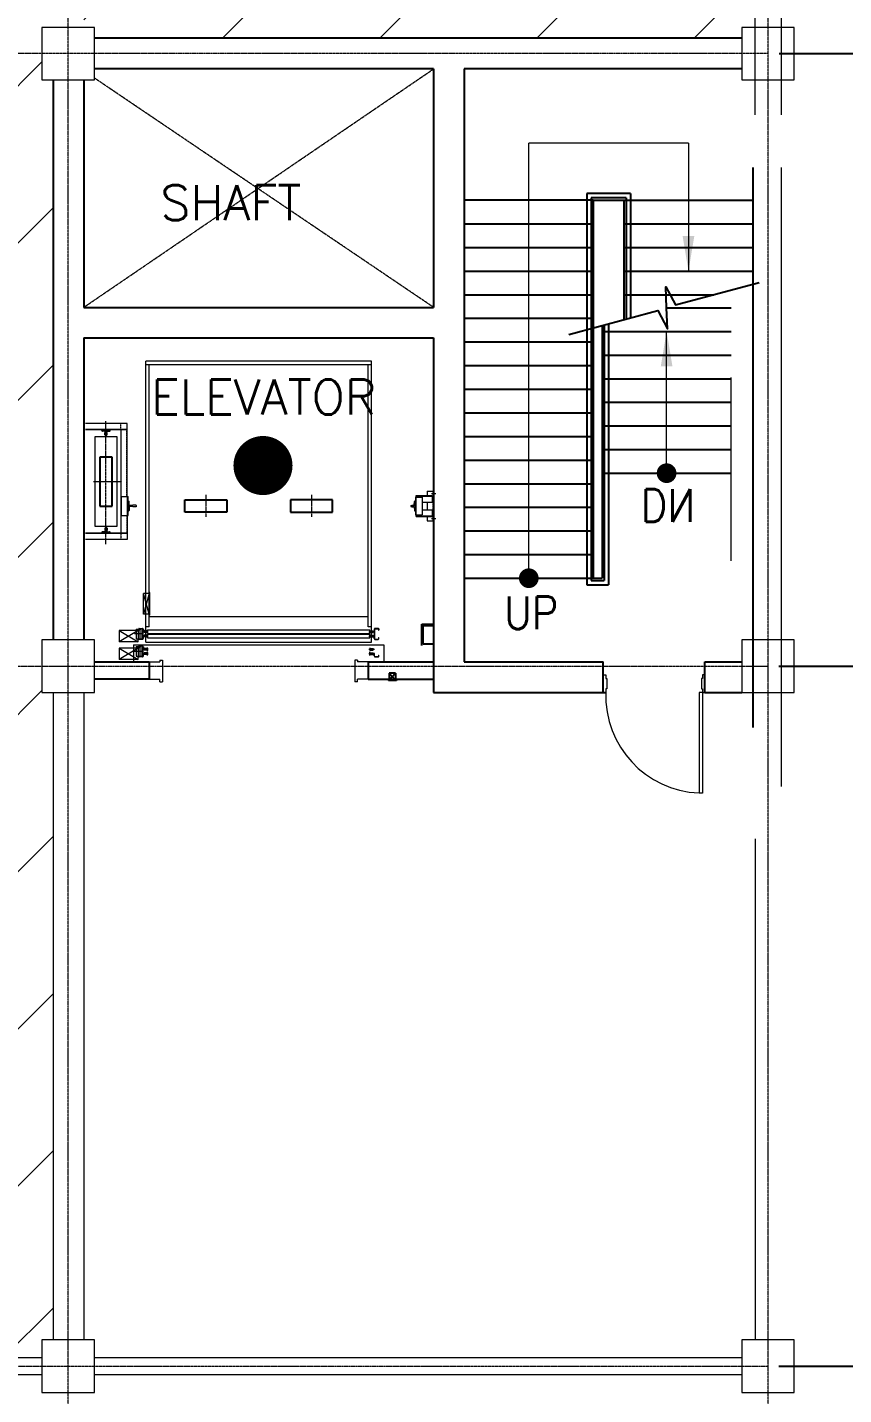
# Model space of a CAD drawing. Extents: x -59767 to 1106559, y -1290 to 1129522.
# Drawn here: x 686221 to 695551, y 581354 to 596979 of the extents above; entities that cross this region are included whole.
import ezdxf

# ---------------------------------------------------------------- set-up
doc = ezdxf.new("R2010")
doc.units = 0
for name, pattern in [('CENTER', [2, 1.25, -0.25, 0.25, -0.25]), ('HIDDEN', [0.375, 0.25, -0.125]), ('PHANTOM', [2.5, 1.25, -0.25, 0.25, -0.25, 0.25, -0.25])]:
    doc.linetypes.add(name, pattern=pattern)
doc.layers.get('0').update_dxf_attribs({"linetype": 'CONTINUOUS', "lineweight": 9})
doc.layers.get('Defpoints').update_dxf_attribs({"linetype": 'CONTINUOUS', "lineweight": 9})
doc.layers.add('1', color=2, linetype='CONTINUOUS')
for name, color, linetype, lineweight in [('CENTER', 1, 'CENTER', 9), ('COLUMN', 2, 'CONTINUOUS', 9), ('HIDDEN', 251, 'HIDDEN', 5), ('TEXT', 3, 'CONTINUOUS', 9), ('WALL', 7, 'CONTINUOUS', 9), ('WALL_200', 3, 'CONTINUOUS', 9), ('중간선', 5, 'CONTINUOUS', 9), ('중심선', 1, 'CENTER', 9), ('치수선', 6, 'CONTINUOUS', 9)]:
    doc.layers.add(name, color=color, linetype=linetype, lineweight=lineweight)
doc.styles.add('ROMANS', font='romans.shx', dxfattribs={"bigfont": 'whgtxt.shx'})
doc.styles.get("Standard").update_dxf_attribs({"font": 'romans.shx', "bigfont": 'whtgtxt.shx'})
doc.dimstyles.new('ISO-25', dxfattribs={"dimscale": 200, "dimtxt": 3, "dimasz": 2.5, "dimexe": 1.25, "dimexo": 0.625, "dimtad": 1, "dimdec": 0, "dimdsep": 46, "dimtxsty": 'Standard', "dimcen": 2.5, "dimadec": 0, "dimazin": 0, "dimtp": 0.1, "dimtm": 0.1, "dimtfac": 0.6, "dimtdec": 0, "dimtmove": 0, "dimatfit": 3, "dimfxl": 1, "dimtvp": 1, "dimtolj": 1, "dimarcsym": 0})

# ---------------------------------------------------------------- blocks, each defined once
blk = doc.blocks.new('column600')
at = {"layer": 'COLUMN', "linetype": 'Continuous'}
blk.add_lwpolyline([(-300, -300), (300, -300), (300, 300), (-300, 300)], close=True, dxfattribs=at)
blk = doc.blocks.new('*D497')
at = {"layer": 'Defpoints', "color": 0}
for p in [(694689, 603679), (708133, 603679), (694689, 596679)]:
    blk.add_point(p, dxfattribs=at)
at = {"layer": '치수선', "color": 0, "lineweight": -2}
for p, q in [((694814, 603679), (708383, 603679)), ((708133, 597179), (708133, 603179)), ((694814, 596679), (708383, 596679))]:
    blk.add_line(p, q, dxfattribs=at)
at = {"layer": '치수선', "color": 0}
for points in [[(708216, 603179), (708050, 603179), (708133, 603679)], [(708050, 597179), (708216, 597179), (708133, 596679)]]:
    blk.add_solid(points, dxfattribs=at)
at = {"layer": '치수선', "color": 0, "insert": (707708, 600179), "char_height": 600, "attachment_point": 5, "rotation": 90}
blk.add_mtext('\\A1;7000', dxfattribs=at)
blk = doc.blocks.new('*D500')
at = {"layer": 'Defpoints', "color": 0}
for p in [(694687, 589679), (694687, 581679), (708133, 581679)]:
    blk.add_point(p, dxfattribs=at)
at = {"layer": '치수선', "color": 0, "lineweight": -2}
for p, q in [((694812, 589679), (708383, 589679)), ((708133, 589179), (708133, 582179)), ((694812, 581679), (708383, 581679))]:
    blk.add_line(p, q, dxfattribs=at)
at = {"layer": '치수선', "color": 0}
for points in [[(708216, 589179), (708050, 589179), (708133, 589679)], [(708050, 582179), (708216, 582179), (708133, 581679)]]:
    blk.add_solid(points, dxfattribs=at)
at = {"layer": '치수선', "color": 0, "insert": (707708, 585679), "char_height": 600, "attachment_point": 5, "rotation": 90}
blk.add_mtext('\\A1;8000', dxfattribs=at)
blk = doc.blocks.new('*D501')
at = {"layer": 'Defpoints', "color": 0}
for p in [(694689, 596679), (694687, 589679), (708133, 589679)]:
    blk.add_point(p, dxfattribs=at)
at = {"layer": '치수선', "color": 0, "lineweight": -2}
for p, q in [((694814, 596679), (708383, 596679)), ((708133, 596179), (708133, 590179)), ((694812, 589679), (708383, 589679))]:
    blk.add_line(p, q, dxfattribs=at)
at = {"layer": '치수선', "color": 0}
for points in [[(708216, 596179), (708050, 596179), (708133, 596679)], [(708050, 590179), (708216, 590179), (708133, 589679)]]:
    blk.add_solid(points, dxfattribs=at)
at = {"layer": '치수선', "color": 0, "insert": (707708, 593179), "char_height": 600, "attachment_point": 5, "rotation": 90}
blk.add_mtext('\\A1;7000', dxfattribs=at)
blk = doc.blocks.new('*D503')
at = {"layer": 'Defpoints', "color": 0}
for p in [(694689, 581679), (711224, 581679), (694689, 581029)]:
    blk.add_point(p, dxfattribs=at)
at = {"layer": '치수선', "color": 0, "lineweight": -2}
for p, q in [((711224, 582179), (711224, 584441)), ((694814, 581679), (711474, 581679)), ((711224, 581029), (711224, 581679)), ((694814, 581029), (711474, 581029)), ((711224, 580529), (711224, 580029))]:
    blk.add_line(p, q, dxfattribs=at)
at = {"layer": '치수선', "color": 0}
for points in [[(711140, 582179), (711307, 582179), (711224, 581679)], [(711307, 580529), (711140, 580529), (711224, 581029)]]:
    blk.add_solid(points, dxfattribs=at)
at = {"layer": '치수선', "color": 0, "insert": (710799, 583560), "char_height": 600, "attachment_point": 5, "rotation": 90}
blk.add_mtext('\\A1;650', dxfattribs=at)
blk = doc.blocks.new('ARR')
blk.add_solid([(3, -0.5), (3, 0.5), (0, 0)])

msp = doc.modelspace()

# ---------------------------------------------------------------- hatches: boundary and pattern name
at = {"layer": '중간선'}
h = msp.add_hatch(dxfattribs=at)
h.set_pattern_fill('ANSI31', color=170, scale=400)
h.paths.add_polyline_path([(674688.6, 589379.1), (674987.3, 589379.1), (674987.3, 589679.1), (680388.1, 589679.1), (680388.1, 589379.1), (680688.6, 589379.1), (680688.6, 581979.1), (680387.3, 581979.1), (680387.3, 581779.1), (674988.1, 581779.1), (674988.1, 581979.1), (674688.6, 581979.1)])
h.paths.add_polyline_path([(668688.6, 589379.1), (668988.6, 589379.1), (668988.6, 589679.1), (674387.3, 589679.1), (674387.3, 589379.1), (674688.6, 589379.1), (674688.6, 581979.1), (674388.1, 581979.1), (674388.1, 581779.1), (668988.6, 581779.1), (668988.6, 581979.1), (668688.6, 581979.1)])
h.paths.add_polyline_path([(680688.6, 581979.1), (680688.6, 589379.1), (680988.1, 589379.1), (680988.1, 589679.1), (686387.3, 589679.1), (686387.3, 589379.1), (686515, 589379.1), (686515, 581979.1), (686387.3, 581979.1), (686387.3, 581779.1), (680987.3, 581779.1), (680987.3, 581979.1)])
h.paths.add_polyline_path([(662988.6, 581979.1), (662988.6, 581779.1), (668388.6, 581779.1), (668388.6, 581979.1), (668388.6, 589379.1), (668388.6, 589579.1), (668162, 589579.1), (665962, 589579.1), (662988.6, 589579.1), (662988.6, 589379.1), (662688.6, 589379.1), (662688.6, 581979.1)])
h.paths.add_polyline_path([(668688.6, 596379.1), (668987.3, 596379.1), (668987.3, 596679.1), (674387.3, 596679.1), (674387.3, 596379.1), (674688.6, 596379.1), (674688.6, 589979.1), (674387.3, 589979.1), (674387.3, 589679.1), (668988.6, 589679.1), (668988.6, 589979.1), (668688.6, 589979.1), (668688.6, 596379.1)])
h.paths.add_polyline_path([(674688.6, 589979.1), (674688.6, 596379.1), (674987.3, 596379.1), (674987.3, 596679.1), (680387.3, 596679.1), (680387.3, 596379.1), (680688.6, 596379.1), (680688.6, 589979.1), (680388.1, 589979.1), (680388.1, 589679.1), (674987.3, 589679.1), (674987.3, 589979.1)])
h.paths.add_polyline_path([(656038.6, 596379.1), (656337.3, 596379.1), (656337.3, 596679.1), (661737.3, 596679.1), (661737.3, 596379.1), (662038.6, 596379.1), (662038.6, 589979.1), (661738.6, 589979.1), (661738.6, 589779.1), (656338.6, 589779.1), (656338.6, 589979.1), (656038.6, 589979.1)])
h.paths.add_polyline_path([(662688.6, 596679.1), (668387.3, 596679.1), (668387.3, 596379.1), (668688.6, 596379.1), (668688.6, 589979.1), (668388.6, 589979.1), (668388.6, 589779.1), (668162, 589779.1), (668162, 590879.1), (668122, 590878.3, 0.4035996), (667062, 589779.1, 0.4035996), (666002, 590879.1), (665962, 590879.1), (665962, 589779.1), (662988.6, 589779.1), (662988.6, 589979.1), (662688.6, 589979.1), (662688.6, 596679.1)])
h.paths.add_polyline_path([(662688.6, 610379.1), (662988.6, 610379.1), (662988.6, 610679.1), (668388.6, 610679.1), (668388.6, 610379.1), (668688.6, 610379.1), (668688.6, 603979.1), (668390, 603979.1), (668390, 603779.1), (665962, 603779.1), (662990, 603779.1), (662990, 603979.1), (662688.6, 603979.1)])
h.paths.add_polyline_path([(668688.6, 610379.1), (668988.6, 610379.1), (668988.6, 610679.1), (674388.6, 610679.1), (674388.6, 610379.1), (674688.6, 610379.1), (674688.6, 603979.1), (674390, 603979.1), (674390, 603779.1), (668990, 603779.1), (668990, 603979.1), (668688.6, 603979.1)])
h.paths.add_polyline_path([(656038.6, 610379.1), (656338.6, 610379.1), (656338.6, 610679.1), (661738.6, 610679.1), (661738.6, 610379.1), (662038.6, 610379.1), (662038.6, 603979.1), (661740, 603979.1), (661740, 603779.1), (656340, 603779.1), (656340, 603979.1), (656038.6, 603979.1)])
h.paths.add_polyline_path([(662688.6, 617379.1), (662988.6, 617379.1), (662988.6, 617529.1), (668388.6, 617529.1), (668388.6, 617379.1), (668688.6, 617379.1), (668688.6, 610979.1), (668388.6, 610979.1), (668388.6, 610679.1), (662988.6, 610679.1), (662988.6, 610979.1), (662688.6, 610979.1)])
h.paths.add_polyline_path([(656038.6, 617379.1), (656338.6, 617379.1), (656338.6, 617529.1), (661738.6, 617529.1), (661738.6, 617379.1), (662038.6, 617379.1), (662038.6, 610979.1), (661738.6, 610979.1), (661738.6, 610679.1), (656338.6, 610679.1), (656338.6, 610979.1), (656038.6, 610979.1)])
h.paths.add_polyline_path([(668688.6, 610979.1), (668688.6, 617379.1), (668988.6, 617379.1), (668988.6, 617529.1), (674388.6, 617529.1), (674388.6, 617379.1), (674688.6, 617379.1), (674688.6, 610979.1), (674388.6, 610979.1), (674388.6, 610679.1), (668988.6, 610679.1), (668988.6, 610979.1), (668688.6, 610979.1)])
h.paths.add_polyline_path([(680688.6, 596379.1), (680987.3, 596379.1), (680987.3, 596679.1), (686387.3, 596679.1), (686387.3, 596379.1), (686515, 596379.1), (686515, 589979.1), (686387.3, 589979.1), (686387.3, 589679.1), (680988.1, 589679.1), (680988.1, 589979.1), (680688.6, 589979.1)])
h.paths.add_polyline_path([(674688.6, 610379.1), (674988.6, 610379.1), (674988.6, 610579.1), (677587.3, 610579.1), (677587.3, 608579.1), (677787.3, 608579.1), (680688.6, 608579.1), (680688.6, 603979.1), (680388.6, 603979.1), (680388.6, 603779.1), (680152.3, 603779.1), (680152.3, 604709.1, 0.4142129), (679222.3, 603779.1), (674990, 603779.1), (674990, 603979.1), (674688.6, 603979.1)])
h.paths.add_polyline_path([(650338.6, 610679.1), (655738.6, 610679.1), (655738.6, 610379.1), (656038.6, 610379.1), (656038.6, 603979.1), (655740, 603979.1), (655740, 603779.1), (650340, 603779.1), (650340, 603979.1), (650338.6, 603979.1), (650338.6, 610379.1)])
h.paths.add_polyline_path([(650338.6, 596679.1), (655737.3, 596679.1), (655737.3, 596379.1), (656038.6, 596379.1), (656038.6, 589979.1), (655738.6, 589979.1), (655738.6, 589779.1), (650338.6, 589779.1), (650338.6, 589979.1), (650336.4, 589979.1), (650338.6, 596379.1)])
h.paths.add_polyline_path([(650338.6, 610679.1), (650338.6, 610979.1), (650338.6, 610979.1), (650338.6, 617379.1), (650338.6, 617529.1), (655738.6, 617529.1), (655738.6, 617379.1), (656038.6, 617379.1), (656038.6, 610979.1), (655738.6, 610979.1), (655738.6, 610679.1)])
h.paths.add_polyline_path([(662688.6, 596679.1), (662688.6, 601579.1), (668688.6, 601579.1), (668688.6, 596979.1), (668387.3, 596979.1), (668387.3, 596679.1)])
h.paths.add_polyline_path([(674688.6, 601579.1), (680688.6, 601579.1), (680688.6, 596979.1), (680387.3, 596979.1), (680387.3, 596679.1), (674987.3, 596679.1), (674987.3, 596979.1), (674688.6, 596979.1), (674688.6, 601579.1)])
h.paths.add_polyline_path([(668688.6, 601579.1), (674688.6, 601579.1), (674688.6, 596979.1), (674387.3, 596979.1), (674387.3, 596679.1), (668987.3, 596679.1), (668987.3, 596979.1), (668688.6, 596979.1), (668688.6, 601579.1)])
h.paths.add_polyline_path([(656038.6, 601579.1), (662038.6, 601579.1), (662038.6, 596979.1), (661737.3, 596979.1), (661737.3, 596679.1), (656337.3, 596679.1), (656337.3, 596979.1), (656038.6, 596979.1)])
h.paths.add_polyline_path([(680688.6, 601579.1), (686516.3, 601579.1), (686516.3, 600413.8), (686516.3, 600413.8), (685416.3, 600413.8), (685417.1, 600373.8, 0.4036002), (686516.3, 599313.8, 0.4036002), (685416.3, 598253.8), (685416.3, 598213.8), (686516.3, 598213.8), (686516.3, 598213.8), (686516.3, 596979.1), (686387.3, 596979.1), (686387.3, 596679.1), (680987.3, 596679.1), (680987.3, 596979.1), (680688.6, 596979.1), (680688.6, 601579.1)])
h.paths.add_polyline_path([(650338.6, 596679.1), (650338.6, 596979.1), (650339.6, 601579.1), (656038.6, 601579.1), (656038.6, 596979.1), (655737.3, 596979.1), (655737.3, 596679.1)])
h.paths.add_polyline_path([(662688.6, 601779.1), (662688.6, 603379.1), (662990, 603379.1), (662990, 603579.1), (665934, 603579.1), (665962, 603579.1), (665962, 602479.1), (666002, 602479.8, 0.4036001), (667062, 603579.1, 0.4036001), (668122, 602479.1), (668162, 602479.1), (668162, 603579.1), (668390, 603579.1), (668390, 603379.1), (668688.6, 603379.1), (668688.6, 601779.1)])
h.paths.add_polyline_path([(674688.6, 601779.1), (674688.6, 603379.1), (674390, 603379.1), (674390, 603579.1), (668990, 603579.1), (668990, 603379.1), (668688.6, 603379.1), (668688.6, 601779.1)])
h.paths.add_polyline_path([(680688.6, 601779.1), (680688.6, 603379.1), (680388.6, 603379.1), (680388.6, 603579.1), (680152.3, 603579.1), (679222.3, 603579.1), (674990, 603579.1), (674990, 603379.1), (674688.6, 603379.1), (674688.6, 601779.1)])
h.paths.add_polyline_path([(662038.6, 601779.1), (662038.6, 603379.1), (661740, 603379.1), (661740, 603579.1), (656340, 603579.1), (656340, 603379.1), (656038.6, 603379.1), (656038.6, 601779.1)])
h.paths.add_polyline_path([(680688.6, 601779.1), (680688.6, 603379.1), (680988.6, 603379.1), (680988.6, 603579.1), (684716.3, 603579.1), (684916.3, 603579.1), (685187.3, 603579.1), (685187.3, 603579.1), (685222.3, 603579.1), (685222.3, 603579.1), (686152.3, 603579.1), (686152.3, 603579.1), (686187.3, 603579.1), (686187.3, 603579.1), (686387.3, 603579.1), (686387.3, 603379.1), (686516.3, 603379.1), (686516.3, 603179.1), (686516.3, 603151.1), (685416.3, 603151.1), (685416.3, 603111.1), (685417.1, 603111.1, 0.4036001), (686516.3, 602051.1), (686516.3, 602023.1), (686516.3, 601779.1)])
h.paths.add_polyline_path([(650339.7, 602051.1), (650339.6, 601779.1), (656038.6, 601779.1), (656038.6, 603379.1), (655740, 603379.1), (655740, 603579.1), (650340, 603579.1), (650340, 603379.1), (650339.9, 603151.1)])
h.paths.add_polyline_path([(662038.6, 596379.1), (662337.3, 596379.1), (662337.3, 596679.1), (662688.6, 596679.1), (662688.6, 589979.1), (662388.6, 589979.1), (662388.6, 589679.1), (662338.6, 589679.1), (662338.6, 589979.1), (662038.6, 589979.1)])
h.paths.add_polyline_path([(662038.6, 617379.1), (662338.6, 617379.1), (662338.6, 617679.1), (662388.6, 617679.1), (662388.6, 617379.1), (662688.6, 617379.1), (662688.6, 610979.1), (662388.6, 610979.1), (662388.6, 610679.1), (662338.6, 610679.1), (662338.6, 610979.1), (662038.6, 610979.1)])
h.paths.add_polyline_path([(662038.6, 610379.1), (662338.6, 610379.1), (662338.6, 610679.1), (662388.6, 610679.1), (662388.6, 610379.1), (662688.6, 610379.1), (662688.6, 603979.1), (662390, 603979.1), (662390, 603779.1), (662340, 603779.1), (662340, 603979.1), (662038.6, 603979.1)])
h.paths.add_polyline_path([(662038.6, 601579.1), (662688.6, 601579.1), (662688.6, 596679.1), (662337.3, 596679.1), (662337.3, 596979.1), (662038.6, 596979.1), (662038.6, 601579.1)])
h.paths.add_polyline_path([(662688.6, 601779.1), (662688.6, 603379.1), (662390, 603379.1), (662390, 603579.1), (662340, 603579.1), (662340, 603379.1), (662038.6, 603379.1), (662038.6, 601779.1)])
h.paths.add_polyline_path([(668698, 610420.1), (668698, 608820.1), (673195.3, 608820.1), (673195.3, 610420.1)], flags=24)
h.paths.add_polyline_path([(668698, 598132.2), (668698, 596532.2), (674011.3, 596532.2), (674011.3, 598132.2)], flags=24)
h = msp.add_hatch(dxfattribs=at)
h.set_pattern_fill('ANSI31', color=170, scale=400)
h.paths.add_polyline_path([(650338.6, 581979.1), (650338.6, 582179.1), (650338.6, 582207.1), (651438.6, 582207.1), (651437.9, 582247.1, 0.4036), (650338.6, 583307.1, 0.4036), (651438.6, 584367.1), (651438.6, 584407.1), (650338.6, 584407.1), (650339.1, 586379.1), (650338.6, 586979.1), (650338.6, 589379.1), (650338.6, 589579.1), (655738.6, 589579.1), (655738.6, 589379.1), (656038.6, 589379.1), (656038.6, 581979.1), (655738.6, 581979.1), (655738.6, 581779.1), (650338.6, 581779.1), (650338.6, 581979.1)])
h.paths.add_polyline_path([(686866.3, 610379.1), (686987.3, 610379.1), (686987.3, 610504.1), (694387.3, 610504.1), (694387.3, 610379.1), (694540.9, 610379.1), (694541, 603979.1), (694388.6, 603979.1), (694388.6, 603854.1), (691815.3, 603854.1), (691787.3, 603854.1), (691787.3, 604954.1), (691747.3, 604954.1), (691747.3, 604953.3, 0.4036001), (690687.3, 603854.1, 0.4036001), (689627.3, 604953.3), (689627.3, 604954.1), (689587.3, 604954.1), (689587.3, 603854.1), (689559.3, 603854.1), (686987.3, 603854.1), (686987.3, 603979.1), (686866.3, 603979.1)])
h.paths.add_polyline_path([(686866.3, 614125.6), (686866.3, 617379.1), (686987.3, 617379.1), (686987.3, 617529.1), (694387.3, 617529.1), (694387.3, 617379.1), (694540.9, 617379.1), (694541.1, 610979.1), (694387.3, 610979.1), (694387.3, 610854.1), (691815.3, 610854.1), (691787.3, 610854.1), (691787.3, 611954.1), (691747.3, 611954.1), (691747.3, 611953.3, 0.4036001), (690687.3, 610854.1, 0.4036001), (689627.3, 611953.3), (689627.3, 611954.1), (689587.3, 611954.1), (689587.3, 610854.1), (689559.3, 610854.1), (686987.3, 610854.1), (686987.3, 610979.1), (686866.3, 610979.1)])
h.paths.add_polyline_path([(656338.6, 581979.1), (656338.6, 581779.1), (661738.6, 581779.1), (661738.6, 581979.1), (662038.6, 581979.1), (662038.6, 589379.1), (661738.6, 589379.1), (661738.6, 589579.1), (656338.6, 589579.1), (656338.6, 589379.1), (656038.6, 589379.1), (656038.6, 581979.1)])
h.paths.add_polyline_path([(680688.6, 608779.1), (680688.6, 610379.1), (680987.3, 610379.1), (680987.3, 610679.1), (686387.3, 610679.1), (686387.3, 610379.1), (686516.3, 610379.1), (686516.3, 608279.1), (686516.3, 608279.1), (685416.3, 608279.1), (685417.1, 608239.1, 0.4036002), (686516.3, 607179.1, 0.4036002), (685416.3, 606119.1), (685416.3, 606079.1), (686516.3, 606079.1), (686516.3, 606079.1), (686516.3, 603979.1), (686387.3, 603979.1), (686387.3, 603779.1), (686152.3, 603779.1), (686152.3, 604709.1, 0.4142129), (685222.3, 603779.1), (684916.3, 603779.1), (684916.3, 608779.1)])
h.paths.add_polyline_path([(680688.6, 603979.1), (680988.6, 603979.1), (680988.6, 603779.1), (684716.3, 603779.1), (684716.3, 608579.1), (680688.6, 608579.1)])
h.paths.add_polyline_path([(677787.3, 610779.1), (677787.3, 614814.6), (678335.9, 614667.6), (678685.8, 614573.8), (678796.1, 614781.6), (678786, 614541.4), (678775.9, 614301.2), (678886.3, 614509), (679010.9, 614475.6), (679060.9, 614462.2), (679085.9, 614455.5), (679185.9, 614428.7), (679210.9, 614422), (679260.9, 614408.6), (679260.9, 614241.4), (679260.9, 613941.4), (679260.9, 613641.4), (679260.9, 613341.4), (679260.9, 613041.4), (679735.9, 613041.4), (679735.9, 612441.4, 0.4142136), (679679.7, 612385.1, 1), (679792.2, 612385.1, 0.4142136), (679735.9, 612441.4), (679735.9, 613041.4), (680387.3, 613041.4), (680387.3, 610979.1), (680387.3, 610779.1), (680187.3, 610779.1), (680152.3, 610779.1), (679222.3, 610779.1), (679187.3, 610779.1)])
h.paths.add_polyline_path([(662038.6, 581979.1), (662038.6, 589379.1), (662338.6, 589379.1), (662338.6, 589679.1), (662388.6, 589679.1), (662388.6, 589379.1), (662688.6, 589379.1), (662688.6, 581979.1), (662388.6, 581979.1), (662388.6, 581679.1), (662338.6, 581679.1), (662338.6, 581979.1)])
h.paths.add_polyline_path([(677787.3, 610579.1), (679222.3, 610579.1, 0.4142136), (680152.3, 609649.1), (680152.3, 610579.1), (680387.3, 610579.1), (680387.3, 610379.1), (680688.6, 610379.1), (680688.6, 608779.1), (677787.3, 608779.1)])
h.paths.add_polyline_path([(677787.3, 616041.4), (678335.9, 616041.4), (678335.9, 616691.4), (679735.9, 616691.4), (679735.9, 616041.4), (680387.3, 616041.4), (680387.3, 617379.1), (680387.3, 617529.1), (677787.3, 617529.1)])
h.paths.add_polyline_path([(679010.9, 616041.4), (679010.9, 616116.4), (679260.9, 616116.4), (679260.9, 616041.4), (679735.9, 616041.4), (679735.9, 616691.4), (678335.9, 616691.4), (678335.9, 616041.4)])
h.paths.add_polyline_path([(687790.6, 613863.5), (687790.6, 613263.5), (693650.6, 613263.5), (693650.6, 613863.5)], flags=24)
h.paths.add_polyline_path([(656649.4, 586367.2), (656649.4, 585767.2), (662773.4, 585767.2), (662773.4, 586367.2)], flags=24)
h.paths.add_polyline_path([(679377.5, 611615.8), (679377.5, 611053.3), (680128.6, 611053.3), (680128.6, 611615.8)], flags=24)
h.paths.add_polyline_path([(688276, 608199.8), (688276, 606599.8), (692749.3, 606599.8), (692749.3, 608199.8)], flags=24)
h = msp.add_hatch(dxfattribs=at)
h.set_pattern_fill('ANSI31', color=170, scale=400)
h.paths.add_polyline_path([(686866.3, 596979.1), (686987.3, 596979.1), (686987.3, 596854.1), (694387.3, 596854.1), (694387.3, 596979.1), (694541.1, 596979.1), (694541, 603379.1), (694388.6, 603379.1), (694388.6, 603504.1), (686987.3, 603504.1), (686987.3, 603379.1), (686866.3, 603379.1)])
h.paths.add_polyline_path([(680688.6, 617379.1), (680987.3, 617379.1), (680987.3, 617529.1), (686387.3, 617529.1), (686387.3, 617379.1), (686516.3, 617379.1), (686516.3, 614125.6), (686286.6, 614125.6, 1), (681086.6, 614125.6), (680688.6, 614125.6)])
h.paths.add_polyline_path([(680688.6, 610979.1), (680688.6, 614125.6), (681086.6, 614125.6, 0.4142136), (683686.6, 611525.6), (683686.6, 610679.1), (680987.3, 610679.1), (680987.3, 610979.1)])
h.paths.add_polyline_path([(683686.6, 610679.1), (683686.6, 611525.6, 0.4142136), (686286.6, 614125.6), (686516.3, 614125.6), (686516.3, 610979.1), (686387.3, 610979.1), (686387.3, 610679.1)])
h.paths.add_polyline_path([(683686.6, 611775.6), (683686.6, 614125.6), (686036.6, 614125.6, -0.4142136)])
h.paths.add_polyline_path([(681336.6, 614125.6, -0.4142136), (683686.6, 616475.6), (683686.6, 614125.6)])
h.paths.add_polyline_path([(683686.6, 616475.6, -0.238568), (685579.8, 615517.8), (683686.6, 614125.6)])
h.paths.add_polyline_path([(682036.8, 614175.6), (682587.3, 613413.6), (684698.4, 614938.8), (684147.9, 615700.7)], flags=24)
h.paths.add_polyline_path([(687644.1, 599830), (687644.1, 599230), (693464.1, 599230), (693464.1, 599830)], flags=24)

# ---------------------------------------------------------------- linework, layer by layer
at = {"color": 6}
for p, q in [((690155, 593164.1), (687575, 593164.1)), ((687575, 589954.1), (687575, 593164.1)), ((690155, 589954.1), (690155, 593164.1)), ((690155, 593124.1), (687575, 593124.1)), ((687615, 590129.1), (687615, 593124.1)), ((690115, 590129.1), (690115, 593124.1)), ((687298, 591619.1), (687373, 591619.1)), ((687376, 591566.1), (687376, 591452.1)), ((687376, 591566.1), (687379.3, 591566.1)), ((690654, 591566.1), (690650.7, 591566.1)), ((690654, 591566.1), (690654, 591452.1)), ((690657, 591609.1), (690657, 591409.1)), ((690657, 591609.1), (690732, 591609.1)), ((690663, 591609.1), (690663, 591409.1)), ((690667, 591609.1), (690667, 591629.1)), ((690667, 591629.1), (690847.5, 591629.1)), ((690667, 591623.1), (690847.5, 591623.1)), ((690732, 591609.1), (690732, 591409.1)), ((690790, 591679.1), (690865, 591679.1)), ((690790, 591679.1), (690790, 591629.1)), ((690839.2, 591651.3), (690888.1, 591651.3)), ((690847.5, 591629.1), (690847.5, 591554.1)), ((687376, 591452.1), (687379.3, 591452.1)), ((687386.7, 591518.5), (687384.2, 591561.4)), ((687386.7, 591499.6), (687384.2, 591456.8)), ((687424.5, 591513.8), (687391.7, 591513.8)), ((687424.5, 591504.3), (687391.7, 591504.3)), ((687464, 591517.1), (687427, 591517.1)), ((687427, 591517.1), (687427, 591516.3)), ((687427, 591501.8), (687427, 591501.1)), ((687464, 591501.1), (687427, 591501.1)), ((687465, 591516.1), (687464, 591517.1)), ((687465, 591502.1), (687464, 591501.1)), ((687465, 591516.1), (687465, 591502.1)), ((690603, 591517.1), (690603, 591516.3)), ((690603, 591501.8), (690603, 591501.1)), ((690605.5, 591513.8), (690638.3, 591513.8)), ((690605.5, 591504.3), (690638.3, 591504.3)), ((690615, 591516.1), (690616, 591517.1)), ((690615, 591516.1), (690615, 591502.1)), ((690615, 591502.1), (690616, 591501.1)), ((690616, 591517.1), (690653, 591517.1)), ((690616, 591501.1), (690653, 591501.1)), ((690643.2, 591518.5), (690645.7, 591561.4)), ((690643.2, 591499.6), (690645.7, 591456.8)), ((690654, 591452.1), (690650.7, 591452.1)), ((690657, 591409.1), (690732, 591409.1)), ((690667, 591389.1), (690667, 591409.1)), ((690732, 591554.1), (690847.5, 591554.1)), ((690732, 591464.1), (690847.5, 591464.1)), ((690790, 591554.1), (690790, 591464.1)), ((690847.5, 591464.1), (690847.5, 591389.1)), ((687298, 591399.1), (687373, 591399.1)), ((690667, 591395.1), (690847.5, 591395.1)), ((690667, 591389.1), (690847.5, 591389.1)), ((690790, 591389.1), (690790, 591339.1)), ((690790, 591339.1), (690865, 591339.1)), ((690839.2, 591366.8), (690888.1, 591366.8)), ((687550.4, 590273.3), (687550.4, 590507.9)), ((687615, 590507.9), (687550.4, 590273.3)), ((687615, 590273.3), (687550.4, 590507.9)), ((687615, 590507.9), (687550.4, 590507.9)), ((687621, 590519.9), (687615, 590519.9)), ((687615, 590261.3), (687615, 590519.9)), ((687621, 590261.3), (687621, 590519.9)), ((687575, 590040.8), (687575, 590380.7)), ((687615, 590273.3), (687550.4, 590273.3)), ((687621, 590261.3), (687615, 590261.3)), ((687615, 590244.9), (690115, 590244.9)), ((687268.9, 590086.9), (687268.9, 589956.9)), ((687268.9, 590086.9), (687488.9, 589956.9)), ((687488.9, 590086.9), (687268.9, 589956.9)), ((687488.9, 590086.9), (687268.9, 590086.9)), ((687541.5, 590047.9), (687446.3, 590047.9)), ((687465, 590103.4), (687492, 590103.4)), ((687465, 590103.4), (687465, 589992.4)), ((687488.9, 590086.9), (687488.9, 589983.9)), ((687492, 590103.4), (687492, 590085.4)), ((687499, 590085.4), (687492, 590085.4)), ((687492, 589992.4), (687492, 590010.4)), ((687499, 590010.4), (687492, 590010.4)), ((687493.9, 590104.2), (687493.9, 590090.4)), ((687497.1, 590090.4), (687493.9, 590090.4)), ((687497.1, 590005.4), (687493.9, 590005.4)), ((687493.9, 589991.6), (687493.9, 590005.4)), ((687495.5, 590099.4), (687495.5, 589997.9)), ((687497.1, 590104.2), (687497.1, 590090.4)), ((687497.1, 589991.6), (687497.1, 590005.4)), ((687499, 590103.4), (687519, 590103.4)), ((687499, 590103.4), (687499, 590085.4)), ((687499, 589992.4), (687499, 590010.4)), ((687500.1, 590110.4), (687537.7, 590110.4)), ((687537.7, 590107.2), (687500.1, 590107.2)), ((687519, 590103.4), (687519, 589992.4)), ((687540.7, 590101.9), (687535.7, 590106.9)), ((687582.2, 590072.9), (687536.8, 590072.9)), ((687582.2, 590022.9), (687536.8, 590022.9)), ((687540.7, 589991.6), (687540.7, 590104.2)), ((687543.9, 589991.6), (687543.9, 590104.2)), ((687543.9, 590101.4), (687543.9, 590071.4)), ((687543.9, 590101.4), (687544.9, 590101.4)), ((687543.9, 590071.4), (687573.9, 590071.4)), ((687543.9, 590024.4), (687573.9, 590024.4)), ((687543.9, 589994.4), (687543.9, 590024.4)), ((687546.9, 590099.4), (687546.9, 590078.4)), ((687546.9, 589996.4), (687546.9, 590017.4)), ((687550.9, 590074.4), (687571.9, 590074.4)), ((687550.9, 590021.4), (687571.9, 590021.4)), ((687591.7, 590082.9), (687557.9, 590082.9)), ((687557.9, 590082.9), (687557.9, 590079.7)), ((687591.7, 590079.7), (687557.9, 590079.7)), ((687591.7, 590066.1), (687557.9, 590066.1)), ((687557.9, 590062.9), (687557.9, 590066.1)), ((687591.7, 590062.9), (687557.9, 590062.9)), ((687591.7, 590032.9), (687557.9, 590032.9)), ((687557.9, 590032.9), (687557.9, 590029.7)), ((687591.7, 590029.7), (687557.9, 590029.7)), ((687591.7, 590016.1), (687557.9, 590016.1)), ((687557.9, 590012.9), (687557.9, 590016.1)), ((687591.7, 590012.9), (687557.9, 590012.9)), ((687559.9, 590079.7), (687559.9, 590074.7)), ((687575.9, 590074.7), (687559.9, 590074.7)), ((687575.9, 590071.2), (687559.9, 590071.2)), ((687559.9, 590066.1), (687559.9, 590071.2)), ((687559.9, 590029.7), (687559.9, 590024.7)), ((687575.9, 590024.7), (687559.9, 590024.7)), ((687575.9, 590021.2), (687559.9, 590021.2)), ((687559.9, 590016.1), (687559.9, 590021.2)), ((687573.9, 590072.4), (687573.9, 590071.4)), ((687573.9, 590023.4), (687573.9, 590024.4)), ((687615, 590129.1), (687575, 590129.1)), ((687575.9, 590074.7), (687575.9, 590071.2)), ((687575.9, 590024.7), (687575.9, 590021.2)), ((687591.7, 590058.9), (687591.7, 590086.9)), ((687591.7, 590086.9), (687594.9, 590086.9)), ((687594.9, 590058.9), (687591.7, 590058.9)), ((687591.7, 590008.9), (687591.7, 590036.9)), ((687591.7, 590036.9), (687594.9, 590036.9)), ((687594.9, 590008.9), (687591.7, 590008.9)), ((687594.9, 590093.9), (690135.1, 590093.9)), ((687594.9, 590086.9), (687594.9, 590058.9)), ((687594.9, 590051.9), (690135.1, 590051.9)), ((687594.9, 590043.9), (690135.1, 590043.9)), ((687594.9, 590036.9), (687594.9, 590008.9)), ((687594.9, 590001.9), (690135.1, 590001.9)), ((687595.1, 590051.9), (687595.1, 590093.9)), ((687595.1, 590001.9), (687595.1, 590043.9)), ((690155, 590129.1), (690115, 590129.1)), ((690123.2, 590072.9), (690175.1, 590072.9)), ((690123.2, 590022.9), (690175.1, 590022.9)), ((690135.1, 590051.9), (690135.1, 590093.9)), ((690138.3, 590086.9), (690135.1, 590086.9)), ((690135.1, 590086.9), (690135.1, 590058.9)), ((690135.1, 590058.9), (690138.3, 590058.9)), ((690135.1, 590001.9), (690135.1, 590043.9)), ((690138.3, 590036.9), (690135.1, 590036.9)), ((690135.1, 590036.9), (690135.1, 590008.9)), ((690135.1, 590008.9), (690138.3, 590008.9)), ((690138.3, 590058.9), (690138.3, 590086.9)), ((690138.3, 590082.9), (690172.1, 590082.9)), ((690138.3, 590079.7), (690172.1, 590079.7)), ((690138.3, 590066.1), (690172.1, 590066.1)), ((690138.3, 590062.9), (690172.1, 590062.9)), ((690138.3, 590008.9), (690138.3, 590036.9)), ((690138.3, 590032.9), (690172.1, 590032.9)), ((690138.3, 590029.7), (690172.1, 590029.7)), ((690138.3, 590016.1), (690172.1, 590016.1)), ((690138.3, 590012.9), (690172.1, 590012.9)), ((690154.1, 590074.7), (690170.1, 590074.7)), ((690154.1, 590074.7), (690154.1, 590071.2)), ((690154.1, 590071.2), (690170.1, 590071.2)), ((690154.1, 590024.7), (690170.1, 590024.7)), ((690154.1, 590024.7), (690154.1, 590021.2)), ((690154.1, 590021.2), (690170.1, 590021.2)), ((690158.1, 590072.4), (690158.1, 590071.4)), ((690188.1, 590071.4), (690158.1, 590071.4)), ((690188.1, 590024.4), (690158.1, 590024.4)), ((690158.1, 590023.4), (690158.1, 590024.4)), ((690181.1, 590074.4), (690160.1, 590074.4)), ((690181.1, 590021.4), (690160.1, 590021.4)), ((690170.1, 590079.7), (690170.1, 590074.7)), ((690170.1, 590066.1), (690170.1, 590071.2)), ((690170.1, 590029.7), (690170.1, 590024.7)), ((690170.1, 590016.1), (690170.1, 590021.2)), ((690172.1, 590082.9), (690172.1, 590079.7)), ((690172.1, 590062.9), (690172.1, 590066.1)), ((690172.1, 590032.9), (690172.1, 590029.7)), ((690172.1, 590012.9), (690172.1, 590016.1)), ((690185.1, 590099.4), (690185.1, 590078.4)), ((690185.1, 589996.4), (690185.1, 590017.4)), ((690188.1, 590101.4), (690187.1, 590101.4)), ((690188.1, 589991.6), (690188.1, 590104.2)), ((690188.1, 590101.4), (690188.1, 590071.4)), ((690188.1, 589994.4), (690188.1, 590024.4)), ((690191.3, 589991.6), (690191.3, 590104.2)), ((690231.9, 590110.4), (690194.3, 590110.4)), ((690194.3, 590107.2), (690231.9, 590107.2)), ((690234.9, 590104.2), (690234.9, 590090.4)), ((690234.9, 590090.4), (690238.1, 590090.4)), ((690234.9, 590005.4), (690234.9, 589991.6)), ((690234.9, 590005.4), (690238.1, 590005.4)), ((690238.1, 590104.2), (690238.1, 590090.4)), ((690238.1, 589991.6), (690238.1, 590005.4)), ((687488.9, 589956.9), (687268.9, 589956.9)), ((687488.9, 589886), (687268.9, 589886)), ((687268.9, 589886), (687488.9, 589756)), ((687488.9, 589886), (687268.9, 589756)), ((687268.9, 589886), (687268.9, 589756)), ((687434.7, 589924.1), (690295.3, 589924.1)), ((687434.7, 589924.1), (687434.7, 589729.1)), ((687541.5, 589847), (687446.3, 589847)), ((687465, 589992.4), (687492, 589992.4)), ((687465, 589902.5), (687465, 589791.5)), ((687465, 589902.5), (687492, 589902.5)), ((687488.9, 589956.9), (687488.9, 589983.9)), ((687488.9, 589886), (687488.9, 589783)), ((687492, 589902.5), (687492, 589884.5)), ((687499, 589884.5), (687492, 589884.5)), ((687493.9, 589903.3), (687493.9, 589889.5)), ((687497.1, 589889.5), (687493.9, 589889.5)), ((687495.5, 589898.5), (687495.5, 589796.9)), ((687497.1, 589903.3), (687497.1, 589889.5)), ((687499, 589992.4), (687519, 589992.4)), ((687499, 589902.5), (687499, 589884.5)), ((687499, 589902.5), (687519, 589902.5)), ((687537.7, 589988.6), (687500.1, 589988.6)), ((687537.7, 589985.4), (687500.1, 589985.4)), ((687500.1, 589909.5), (687537.7, 589909.5)), ((687537.7, 589906.3), (687500.1, 589906.3)), ((687519, 589902.5), (687519, 589791.5)), ((687535.7, 589988.9), (687540.7, 589993.9)), ((687540.7, 589901), (687535.7, 589906)), ((687582.2, 589872), (687536.8, 589872)), ((687540.7, 589790.7), (687540.7, 589903.3)), ((687543.9, 589994.4), (687544.9, 589994.4)), ((687543.9, 589790.7), (687543.9, 589903.3)), ((687543.9, 589900.5), (687544.9, 589900.5)), ((687543.9, 589900.5), (687543.9, 589870.5)), ((687543.9, 589870.5), (687573.9, 589870.5)), ((687546.9, 589898.5), (687546.9, 589877.5)), ((687550.9, 589873.5), (687571.9, 589873.5)), ((687591.7, 589882), (687557.9, 589882)), ((687557.9, 589882), (687557.9, 589878.8)), ((687591.7, 589878.8), (687557.9, 589878.8)), ((687591.7, 589865.2), (687557.9, 589865.2)), ((687557.9, 589862), (687557.9, 589865.2)), ((687591.7, 589862), (687557.9, 589862)), ((687559.9, 589878.8), (687559.9, 589873.7)), ((687575.9, 589873.7), (687559.9, 589873.7)), ((687575.9, 589870.2), (687559.9, 589870.2)), ((687559.9, 589865.2), (687559.9, 589870.2)), ((687573.9, 589871.5), (687573.9, 589870.5)), ((687575, 589954.1), (690155, 589954.1)), ((687575.9, 589873.7), (687575.9, 589870.2)), ((687591.7, 589886), (687594.9, 589886)), ((687591.7, 589858), (687591.7, 589886)), ((687594.9, 589858), (687591.7, 589858)), ((687594.9, 589886), (687594.9, 589858)), ((687595.1, 589851), (687595.1, 589893)), ((690123.2, 589872), (690175.1, 589872)), ((690135.1, 589886), (690135.1, 589858)), ((690138.3, 589886), (690135.1, 589886)), ((690135.1, 589858), (690138.3, 589858)), ((690138.3, 589858), (690138.3, 589886)), ((690138.3, 589882), (690172.1, 589882)), ((690138.3, 589878.8), (690172.1, 589878.8)), ((690138.3, 589865.2), (690172.1, 589865.2)), ((690138.3, 589862), (690172.1, 589862)), ((690154.1, 589873.7), (690154.1, 589870.2)), ((690154.1, 589873.7), (690170.1, 589873.7)), ((690154.1, 589870.2), (690170.1, 589870.2)), ((690158.1, 589871.5), (690158.1, 589870.5)), ((690188.1, 589870.5), (690158.1, 589870.5)), ((690181.1, 589873.5), (690160.1, 589873.5)), ((690170.1, 589878.8), (690170.1, 589873.7)), ((690170.1, 589865.2), (690170.1, 589870.2)), ((690172.1, 589882), (690172.1, 589878.8)), ((690172.1, 589862), (690172.1, 589865.2)), ((690188.1, 589994.4), (690187.1, 589994.4)), ((690194.3, 589988.6), (690231.9, 589988.6)), ((690194.3, 589985.4), (690231.9, 589985.4)), ((690295.3, 589924.1), (690295.3, 589729.1)), ((687488.9, 589756), (687268.9, 589756)), ((687465, 589791.5), (687492, 589791.5)), ((687488.9, 589756), (687488.9, 589783)), ((687492, 589791.5), (687492, 589809.5)), ((687499, 589809.5), (687492, 589809.5)), ((687493.9, 589790.7), (687493.9, 589804.5)), ((687497.1, 589804.5), (687493.9, 589804.5)), ((687497.1, 589790.7), (687497.1, 589804.5)), ((687499, 589791.5), (687499, 589809.5)), ((687499, 589791.5), (687519, 589791.5)), ((687537.7, 589787.7), (687500.1, 589787.7)), ((687537.7, 589784.5), (687500.1, 589784.5)), ((687535.7, 589788), (687540.7, 589793)), ((687582.2, 589822), (687536.8, 589822)), ((687543.9, 589823.5), (687573.9, 589823.5)), ((687543.9, 589793.5), (687543.9, 589823.5)), ((687543.9, 589793.5), (687544.9, 589793.5)), ((687546.9, 589795.5), (687546.9, 589816.5)), ((687550.9, 589820.5), (687571.9, 589820.5)), ((687591.7, 589832), (687557.9, 589832)), ((687557.9, 589832), (687557.9, 589828.8)), ((687591.7, 589828.8), (687557.9, 589828.8)), ((687591.7, 589815.2), (687557.9, 589815.2)), ((687557.9, 589812), (687557.9, 589815.2)), ((687591.7, 589812), (687557.9, 589812)), ((687559.9, 589828.8), (687559.9, 589823.7)), ((687575.9, 589823.7), (687559.9, 589823.7)), ((687575.9, 589820.2), (687559.9, 589820.2)), ((687559.9, 589815.2), (687559.9, 589820.2)), ((687573.9, 589822.5), (687573.9, 589823.5)), ((687575.9, 589823.7), (687575.9, 589820.2)), ((687591.7, 589836), (687594.9, 589836)), ((687591.7, 589808), (687591.7, 589836)), ((687594.9, 589808), (687591.7, 589808)), ((687594.9, 589836), (687594.9, 589808)), ((687595.1, 589801), (687595.1, 589843)), ((687615, 589729.1), (687735, 589729.1)), ((687735, 589748.1), (687765, 589748.1)), ((687735, 589748.1), (687735, 589729.1)), ((687765, 589748.1), (687765, 589500.6)), ((689965, 589748.1), (689965, 589500.6)), ((689995, 589748.1), (689965, 589748.1)), ((689995, 589748.1), (689995, 589729.1)), ((690115, 589729.1), (689995, 589729.1)), ((690123.2, 589822), (690175.1, 589822)), ((690135.1, 589801), (690135.1, 589843)), ((690138.3, 589836), (690135.1, 589836)), ((690135.1, 589836), (690135.1, 589808)), ((690135.1, 589808), (690138.3, 589808)), ((690138.3, 589808), (690138.3, 589836)), ((690138.3, 589832), (690172.1, 589832)), ((690138.3, 589828.8), (690172.1, 589828.8)), ((690138.3, 589815.2), (690172.1, 589815.2)), ((690138.3, 589812), (690172.1, 589812)), ((690154.1, 589823.7), (690154.1, 589820.2)), ((690154.1, 589823.7), (690170.1, 589823.7)), ((690154.1, 589820.2), (690170.1, 589820.2)), ((690188.1, 589823.5), (690158.1, 589823.5)), ((690158.1, 589822.5), (690158.1, 589823.5)), ((690181.1, 589820.5), (690160.1, 589820.5)), ((690170.1, 589828.8), (690170.1, 589823.7)), ((690170.1, 589815.2), (690170.1, 589820.2)), ((690172.1, 589832), (690172.1, 589828.8)), ((690172.1, 589812), (690172.1, 589815.2)), ((690185.1, 589795.5), (690185.1, 589816.5)), ((690188.1, 589793.5), (690187.1, 589793.5)), ((690188.1, 589793.5), (690188.1, 589823.5)), ((690194.3, 589787.7), (690231.9, 589787.7)), ((690194.3, 589784.5), (690231.9, 589784.5)), ((690234.9, 589804.5), (690234.9, 589790.7)), ((690234.9, 589804.5), (690238.1, 589804.5)), ((690238.1, 589790.7), (690238.1, 589804.5)), ((687615, 589529.1), (687735, 589529.1)), ((687735, 589500.6), (687735, 589529.1)), ((687735, 589500.6), (687765, 589500.6)), ((689995, 589500.6), (689965, 589500.6)), ((689995, 589500.6), (689995, 589529.1)), ((690115, 589529.1), (689995, 589529.1))]:
    msp.add_line(p, q, dxfattribs=at)
at = {"color": 6, "lineweight": -2}
for p, q in [((687050, 592069.1), (687050, 591509.1)), ((687190, 592069.1), (687050, 592069.1)), ((687190, 591509.1), (687190, 592069.1)), ((688020, 591439.1), (688020, 591579.1)), ((688020, 591579.1), (688500, 591579.1)), ((688500, 591579.1), (688500, 591439.1)), ((689230, 591579.1), (689230, 591439.1)), ((689710, 591579.1), (689230, 591579.1)), ((689710, 591439.1), (689710, 591579.1)), ((687050, 591509.1), (687190, 591509.1)), ((688500, 591439.1), (688020, 591439.1)), ((689230, 591439.1), (689710, 591439.1))]:
    msp.add_line(p, q, dxfattribs=at)
at = {"color": 6, "linetype": 'HIDDEN'}
msp.add_line((687288, 591200.1), (687288, 591125.1), dxfattribs=at)
at = {"color": 6}
for points in [[(687363, 592453.1), (686884.1, 592453.1)], [(687363, 592384.1), (686884.1, 592384.1)], [(687363, 592378.1), (686884.1, 592378.1)], [(687288, 592378.1), (687288, 591200.1)], [(687363, 591619.1), (687363, 592453.1)], [(687298, 591399.1), (687298, 591619.1)], [(687367, 591399.1), (687367, 591619.1)], [(687373, 591399.1), (687373, 591619.1)], [(687363, 591399.1), (687363, 591125.1)], [(687363, 591200.1), (686884.1, 591200.1)], [(687363, 591194.1), (686884.1, 591194.1)], [(687363, 591125.1), (686884.1, 591125.1)]]:
    msp.add_lwpolyline(points, dxfattribs=at)
msp.add_lwpolyline([(687245, 591274), (686995, 591274), (686995, 592304.1), (687245, 592304.1)], close=True, dxfattribs=at)
at = {"const_width": 337.5}
msp.add_lwpolyline([(688914.5, 592140.4, 1), (688914.5, 591802.9, 1)], format="xyb", close=True, dxfattribs=at)
at = {"color": 6}
for centre, radius, start, end in [((687379.3, 591561.1), 5, 3.2861, 90), ((690650.7, 591561.1), 5, 90, 176.7139), ((687379.3, 591457.1), 5, 270, 356.7139), ((687391.7, 591518.8), 5, 183.2861, 270), ((687391.7, 591499.3), 5, 90, 176.7139), ((687424.5, 591516.3), 2.5, 270, 0), ((687424.5, 591501.8), 2.5, 0, 90), ((690605.5, 591516.3), 2.5, 180, 270), ((690605.5, 591501.8), 2.5, 90, 180), ((690638.3, 591518.8), 5, 270, 356.7139), ((690638.3, 591499.3), 5, 3.2861, 90), ((690650.7, 591457.1), 5, 183.2861, 270), ((687500.1, 590104.2), 6.2, 90, 180), ((687500.1, 590104.2), 3, 90, 180), ((687537.7, 590104.2), 6.2, 0, 90), ((687537.7, 590104.2), 3, 0, 90), ((687544.9, 590099.4), 2, 0, 90), ((687550.9, 590078.4), 4, 180, 270), ((687550.9, 590017.4), 4, 90, 180), ((687571.9, 590072.4), 2, 0, 90), ((687571.9, 590023.4), 2, 270, 0), ((690160.1, 590072.4), 2, 90, 180), ((690160.1, 590023.4), 2, 180, 270), ((690181.1, 590078.4), 4, 270, 0), ((690181.1, 590017.4), 4, 0, 90), ((690187.1, 590099.4), 2, 90, 180), ((690194.3, 590104.2), 6.2, 90, 180), ((690194.3, 590104.2), 3, 90, 180), ((690231.9, 590104.2), 6.2, 0, 90), ((690231.9, 590104.2), 3, 0, 90), ((687500.1, 589991.6), 6.2, 180, 270), ((687500.1, 589903.3), 6.2, 90, 180), ((687500.1, 589991.6), 3, 180, 270), ((687500.1, 589903.3), 3, 90, 180), ((687537.7, 589991.6), 6.2, 270, 0), ((687537.7, 589991.6), 3, 270, 0), ((687537.7, 589903.3), 6.2, 0, 90), ((687537.7, 589903.3), 3, 0, 90), ((687544.9, 589996.4), 2, 270, 0), ((687544.9, 589898.5), 2, 0, 90), ((687550.9, 589877.5), 4, 180, 270), ((687571.9, 589871.5), 2, 0, 90), ((690160.1, 589871.5), 2, 90, 180), ((690181.1, 589877.5), 4, 270, 0), ((690187.1, 589996.4), 2, 180, 270), ((690194.3, 589991.6), 6.2, 180, 270), ((690194.3, 589991.6), 3, 180, 270), ((690231.9, 589991.6), 3, 270, 0), ((690231.9, 589991.6), 6.2, 270, 0), ((687500.1, 589790.7), 6.2, 180, 270), ((687500.1, 589790.7), 3, 180, 270), ((687537.7, 589790.7), 3, 270, 0), ((687537.7, 589790.7), 6.2, 270, 0), ((687544.9, 589795.5), 2, 270, 0), ((687550.9, 589816.5), 4, 90, 180), ((687571.9, 589822.5), 2, 270, 0), ((690160.1, 589822.5), 2, 180, 270), ((690181.1, 589816.5), 4, 0, 90), ((690187.1, 589795.5), 2, 180, 270), ((690194.3, 589790.7), 6.2, 180, 270), ((690194.3, 589790.7), 3, 180, 270), ((690231.9, 589790.7), 6.2, 270, 0), ((690231.9, 589790.7), 3, 270, 0)]:
    msp.add_arc(centre, radius, start, end, dxfattribs=at)
at = {"layer": '1', "linetype": 'Continuous'}
for p, q in [((694388.6, 596854.1), (686987.3, 596854.1)), ((690865, 596504.1), (686987.3, 596504.1)), ((690865, 596504.1), (690865, 593779.1)), ((694387.3, 596504.1), (691215, 596504.1)), ((691215, 596504.1), (691215, 589729.1)), ((686515, 596379.1), (686515, 589979.1)), ((686865, 596379.1), (686865, 593779.1)), ((694515, 588979.1), (694515, 595379.1)), ((686865, 593779.1), (690865, 593779.1)), ((686865, 593429.1), (690865, 593429.1)), ((690865, 593429.1), (690865, 589379.1, -3)), ((686987.3, 589729.1), (687615, 589729.1)), ((687615, 589729.1), (687615, 589529.1)), ((690115, 589729.1), (690865, 589729.1)), ((690115, 589729.1), (690115, 589529.1)), ((691215, 589729.1), (692803.3, 589729.1)), ((692803.3, 589379.1), (692803.3, 589729.1)), ((693965, 589379.1), (693965, 589729.1)), ((693965, 589379.1), (693965, 589729.1)), ((693965, 589729.1), (694387.3, 589729.1)), ((693966.3, 589379.1), (693966.3, 589729.1)), ((693966.3, 589379.1), (693966.3, 589729.1)), ((687615, 589529.1), (686987.3, 589529.1)), ((690115, 589529.1), (690865, 589529.1)), ((690865, 589529.1), (690865, 589379.1)), ((690865, 589379.1), (692831.3, 589379.1)), ((693965, 589379.1), (694387.3, 589379.1))]:
    msp.add_line(p, q, dxfattribs=at)
at = {"layer": '1'}
for p, q in [((692690, 595004.1), (691215, 595004.1)), ((693115, 595079.1), (692615, 595079.1)), ((692615, 595079.1), (692615, 590609.1)), ((693065, 595029.1), (692665, 595029.1)), ((692665, 595029.1), (692665, 590659.1)), ((692690, 595004.1), (692690, 590684.1)), ((692690, 595004.1), (694515, 595004.1)), ((693040, 595004.1), (693040, 593637.9)), ((693065, 595029.1), (693065, 593644.6)), ((693115, 595079.1), (693115, 593658)), ((691215, 594734.1), (692690, 594734.1)), ((693040, 594734.1), (694515, 594734.1)), ((691215, 594464.1), (692690, 594464.1)), ((693040, 594464.1), (694515, 594464.1)), ((691215, 594194.1), (692690, 594194.1)), ((693040, 594194.1), (694515, 594194.1)), ((691215, 593924.1), (692690, 593924.1)), ((693040, 593924.1), (694066.6, 593924.1)), ((693527.5, 593774.1), (694265, 593774.1)), ((691215, 593654.1), (692690, 593654.1)), ((692790, 593570.9), (692790, 590684.1)), ((692790, 593504.1), (694265, 593504.1)), ((692815, 593577.6), (692815, 590659.1)), ((692865, 593591), (692865, 590609.1)), ((691215, 593384.1), (692690, 593384.1)), ((692790, 593234.1), (694265, 593234.1)), ((691215, 593114.1), (692690, 593114.1)), ((691215, 592844.1), (692690, 592844.1)), ((692790, 592964.1), (694265, 592964.1)), ((692790, 592694.1), (694265, 592694.1)), ((691215, 592574.1), (692690, 592574.1)), ((692790, 592424.1), (694265, 592424.1)), ((691215, 592304.1), (692690, 592304.1)), ((691215, 592034.1), (692690, 592034.1)), ((692790, 592154.1), (694265, 592154.1)), ((692790, 591884.1), (694265, 591884.1)), ((691215, 591764.1), (692690, 591764.1)), ((691215, 591494.1), (692690, 591494.1)), ((691215, 591224.1), (692690, 591224.1)), ((691215, 590954.1), (692690, 590954.1)), ((691215, 590684.1), (692790, 590684.1)), ((692665, 590659.1), (692815, 590659.1)), ((692615, 590609.1), (692865, 590609.1))]:
    msp.add_line(p, q, dxfattribs=at)
at = {"layer": '1', "color": 6}
for p, q in [((687075.5, 592375.1), (687164.5, 592375.1)), ((687075.5, 592371.1), (687075.5, 592375.1)), ((687110.2, 592363.6), (687079, 592367.6)), ((687112, 592320.1), (687112, 592345.1)), ((687115.2, 592349.8), (687115.2, 592358.6)), ((687124.7, 592349.8), (687124.7, 592358.6)), ((687128, 592320.1), (687128, 592345.1)), ((687129.7, 592363.6), (687161, 592367.6)), ((687164.5, 592371.1), (687164.5, 592375.1)), ((687113, 592319.1), (687112, 592320.1)), ((687113, 592319.1), (687127, 592319.1)), ((687128, 592320.1), (687127, 592319.1)), ((687113, 591259.1), (687112, 591258.1)), ((687112, 591258.1), (687112, 591233.1)), ((687113, 591259.1), (687127, 591259.1)), ((687128, 591258.1), (687127, 591259.1)), ((687128, 591258.1), (687128, 591233.1)), ((687075.5, 591207.1), (687075.5, 591203.1)), ((687075.5, 591203.1), (687164.5, 591203.1)), ((687110.2, 591214.6), (687079, 591210.6)), ((687115.2, 591228.4), (687115.2, 591219.6)), ((687124.7, 591228.4), (687124.7, 591219.6)), ((687129.7, 591214.6), (687161, 591210.6)), ((687164.5, 591207.1), (687164.5, 591203.1)), ((690731.5, 589914.6), (690731.5, 590158.7)), ((690731.5, 590158.7), (690865, 590158.7)), ((690746.3, 589929.6), (690746.3, 590143.7)), ((690746.3, 590143.7), (690865, 590143.7)), ((690865, 589929.6), (690746.3, 589929.6)), ((690358.3, 589519.1), (690430.3, 589599.1)), ((690430.3, 589519.1), (690358.3, 589599.1)), ((690358.3, 589599.1), (690358.3, 589519.1)), ((690430.3, 589599.1), (690358.3, 589599.1)), ((690430.3, 589599.1), (690430.3, 589519.1)), ((690348.3, 589519.1), (690440.3, 589519.1)), ((690348.3, 589519.1), (690348.3, 589516.1)), ((690440.3, 589516.1), (690348.3, 589516.1)), ((690440.3, 589519.1), (690440.3, 589516.1))]:
    msp.add_line(p, q, dxfattribs=at)
at = {"layer": '1'}
msp.add_lwpolyline([(692410.9, 593469.3), (693427.2, 593741.7), (693537.6, 593533.8), (693527.5, 593774.1), (693517.4, 594014.3), (693627.7, 593806.5), (694583.6, 594062.6)], dxfattribs=at)
at = {"layer": '1', "linetype": 'Continuous'}
msp.add_lwpolyline([(686865, 593429.1), (686865, 589979.1)], dxfattribs=at)
at = {"layer": '1', "color": 6}
for centre, radius, start, end in [((687079, 592371.1), 3.5, 180, 270), ((687110.2, 592358.6), 5, 0, 90), ((687110.2, 592349.8), 5, 290.48732, 0), ((687129.7, 592358.6), 5, 90, 180), ((687129.7, 592349.8), 5, 180, 249.51268), ((687161, 592371.1), 3.5, 270, 0), ((687079, 591207.1), 3.5, 90, 180), ((687110.2, 591219.6), 5, 270, 0), ((687110.2, 591228.4), 5, 0, 69.51268), ((687129.7, 591228.4), 5, 110.48732, 180), ((687129.7, 591219.6), 5, 180, 270), ((687161, 591207.1), 3.5, 0, 90)]:
    msp.add_arc(centre, radius, start, end, dxfattribs=at)
at = {"layer": 'CENTER', "linetype": 'CENTER'}
for p, q in [((686865, 593779.1), (690865, 596504.1)), ((690865, 593779.1), (686987.3, 596400.1)), ((687120, 591072.1), (687120, 592479)), ((686976, 591789.1), (687302.3, 591789.1)), ((688260, 591637.4), (688260, 591385.1)), ((689470, 591637.4), (689470, 591385.1))]:
    msp.add_line(p, q, dxfattribs=at)
at = {"layer": 'Defpoints', "color": 6, "linetype": 'PHANTOM', "ltscale": 300}
msp.add_point((687190, 592069.1), dxfattribs=at)
at = {"layer": 'Defpoints', "color": 6, "linetype": 'ByBlock'}
for p in [(687376, 591566.1), (690654, 591566.1), (687376, 591452.1), (687388.3, 591503), (687464, 591517.1), (687464, 591501.1), (690616, 591517.1), (690616, 591501.1), (690641.7, 591503), (690654, 591452.1)]:
    msp.add_point(p, dxfattribs=at)
at = {"layer": 'HIDDEN', "color": 6}
for p, q in [((687288, 592378.1), (687288, 592453.1)), ((690856, 591679.1), (690856, 591339.1))]:
    msp.add_line(p, q, dxfattribs=at)
for points in [[(687357, 591619.1), (687357, 592378.1)], [(687357, 591399.1), (687357, 591200.1)]]:
    msp.add_lwpolyline(points, dxfattribs=at)
at = {"layer": 'WALL', "color": 0, "ltscale": 0.5}
for p, q in [((693777.5, 595654.1), (691952.5, 595654.1)), ((691952.5, 590684.1), (691952.5, 595654.1)), ((693777.5, 595654.1), (693777.5, 594194.1)), ((693527.5, 591884.1), (693527.5, 593504.1)), ((694265, 590884.1), (694265, 592977.2))]:
    msp.add_line(p, q, dxfattribs=at)
at = {"layer": 'WALL', "color": 0}
for p, q in [((692803.3, 589399.1), (692803.3, 589559.1)), ((693966.3, 589399.1), (693966.3, 589559.1)), ((693898.3, 589379.1), (693898.3, 588229.1)), ((693938.3, 589379.1), (693898.3, 589379.1)), ((693938.3, 589379.1), (693938.3, 588229.1)), ((693938.3, 588229.1), (693898.3, 588229.1))]:
    msp.add_line(p, q, dxfattribs=at)
at = {"layer": 'WALL', "const_width": 112.5}
for points in [[(693583.7, 591884.1, 1), (693471.2, 591884.1, 1)], [(692008.7, 590684.1, 1), (691896.2, 590684.1, 1)]]:
    msp.add_lwpolyline(points, format="xyb", close=True, dxfattribs=at)
at = {"layer": 'WALL', "color": 0}
for points in [[(692803.3, 589379.1), (692803.3, 589579.1), (692831.3, 589579.1), (692831.3, 589539.1), (692843.3, 589539.1), (692843.3, 589419.1), (692831.3, 589419.1), (692831.3, 589379.1)], [(693966.3, 589379.1), (693966.3, 589579.1), (693938.3, 589579.1), (693938.3, 589539.1), (693926.3, 589539.1), (693926.3, 589419.1), (693938.3, 589419.1), (693938.3, 589379.1)]]:
    msp.add_lwpolyline(points, close=True, dxfattribs=at)
msp.add_arc((693944.3, 589342.4), 1113.6, 178.11334, 267.63474, dxfattribs=at)
at = {"layer": 'WALL_200', "ltscale": 0.5}
for p, q in [((694541.1, 595979.1), (694541, 603379.1)), ((694837.8, 603379.1, -1), (694837.8, 595979.1)), ((694837.8, 595379.1), (694837.8, 588304.1, -1)), ((694544.5, 581979.1), (694544.2, 587704.1, -1))]:
    msp.add_line(p, q, dxfattribs=at)
for points in [[(680987.3, 581779.1), (686387.3, 581779.1), (686387.3, 581579.1), (680987.3, 581579.1)], [(686987.3, 581779.1), (694387.3, 581779.1), (694387.3, 581579.1), (686987.3, 581579.1)]]:
    msp.add_lwpolyline(points, close=True, dxfattribs=at)
at = {"layer": '중간선', "color": 2}
for p, q in [((686515, 589379.1), (686515, 581979.1)), ((686865, 589379.1), (686865, 581979.1))]:
    msp.add_line(p, q, dxfattribs=at)
at = {"layer": '중심선'}
for p, q in [((686688.6, 555029.1), (686688.6, 618526.4)), ((694688.6, 555029.1), (694688.6, 613679.1)), ((694688.6, 596679.1), (602038.6, 596679.1)), ((602037.3, 589679.1), (694687.3, 589679.1)), ((602038.6, 581679.1), (694688.6, 581679.1))]:
    msp.add_line(p, q, dxfattribs=at)

# ---------------------------------------------------------------- block references
at = {"layer": 'COLUMN', "linetype": 'Continuous'}
for p in [(686687.3, 596679.1), (694687.3, 596679.1), (686687.3, 589679.1), (694687.3, 589679.1), (686687.3, 581679.1), (694687.3, 581679.1)]:
    msp.add_blockref('column600', p, dxfattribs=at)
at = {"layer": 'WALL', "yscale": 133.333333333343, "rotation": 270}
for p, xscale, zscale in [((693777.5, 594194.1), -133.333333333343, 133.333333333343), ((693527.5, 593504.1), 133.333333333343, 133.3333333333333)]:
    msp.add_blockref('ARR', p, dxfattribs=dict(at, xscale=xscale, zscale=zscale))

# ---------------------------------------------------------------- texts
at = {"color": 0, "ltscale": 0.5, "style": 'ROMANS', "text_generation_flag": 2, "width": 0.9}
msp.add_text('DN', height=375, rotation=180, dxfattribs=at).set_placement((693231.8, 591703.4))
at = {"color": 0, "ltscale": 0.5, "style": 'ROMANS', "width": 0.9}
msp.add_text('UP', height=375, dxfattribs=at).set_placement((691668.4, 590101.6))
at = {"layer": 'TEXT', "lineweight": 9}
for s, p in [('SHAFT', (687742.8, 594775.5)), ('ELEVATOR', (687637.9, 592553.4))]:
    msp.add_text(s, height=400, dxfattribs=at).set_placement(p)

# ---------------------------------------------------------------- dimensions: what is measured, and where the dimension line sits
at = {"layer": '치수선'}
for base, p1, p2, picture, middle in [((708132.8, 603679.1), (694688.6, 596679.1), (694688.6, 603679.1), '*D497', (707707.8, 600179.1)), ((708132.8, 589679.1), (694688.6, 596679.1), (694687.3, 589679.1), '*D501', (707707.8, 593179.1)), ((708132.8, 581679.1), (694687.3, 589679.1), (694687.3, 581679.1), '*D500', (707707.8, 585679.1)), ((711223.7, 581679.1), (694688.6, 581029.1), (694688.6, 581679.1), '*D503', (710798.7, 583560.1))]:
    dim = msp.add_linear_dim(base=base, p1=p1, p2=p2, angle=90, dimstyle='ISO-25', dxfattribs=at)
    dim.commit()
    dim.dimension.update_dxf_attribs({"geometry": picture, "text_midpoint": middle})

doc.saveas('drawing.dxf')
